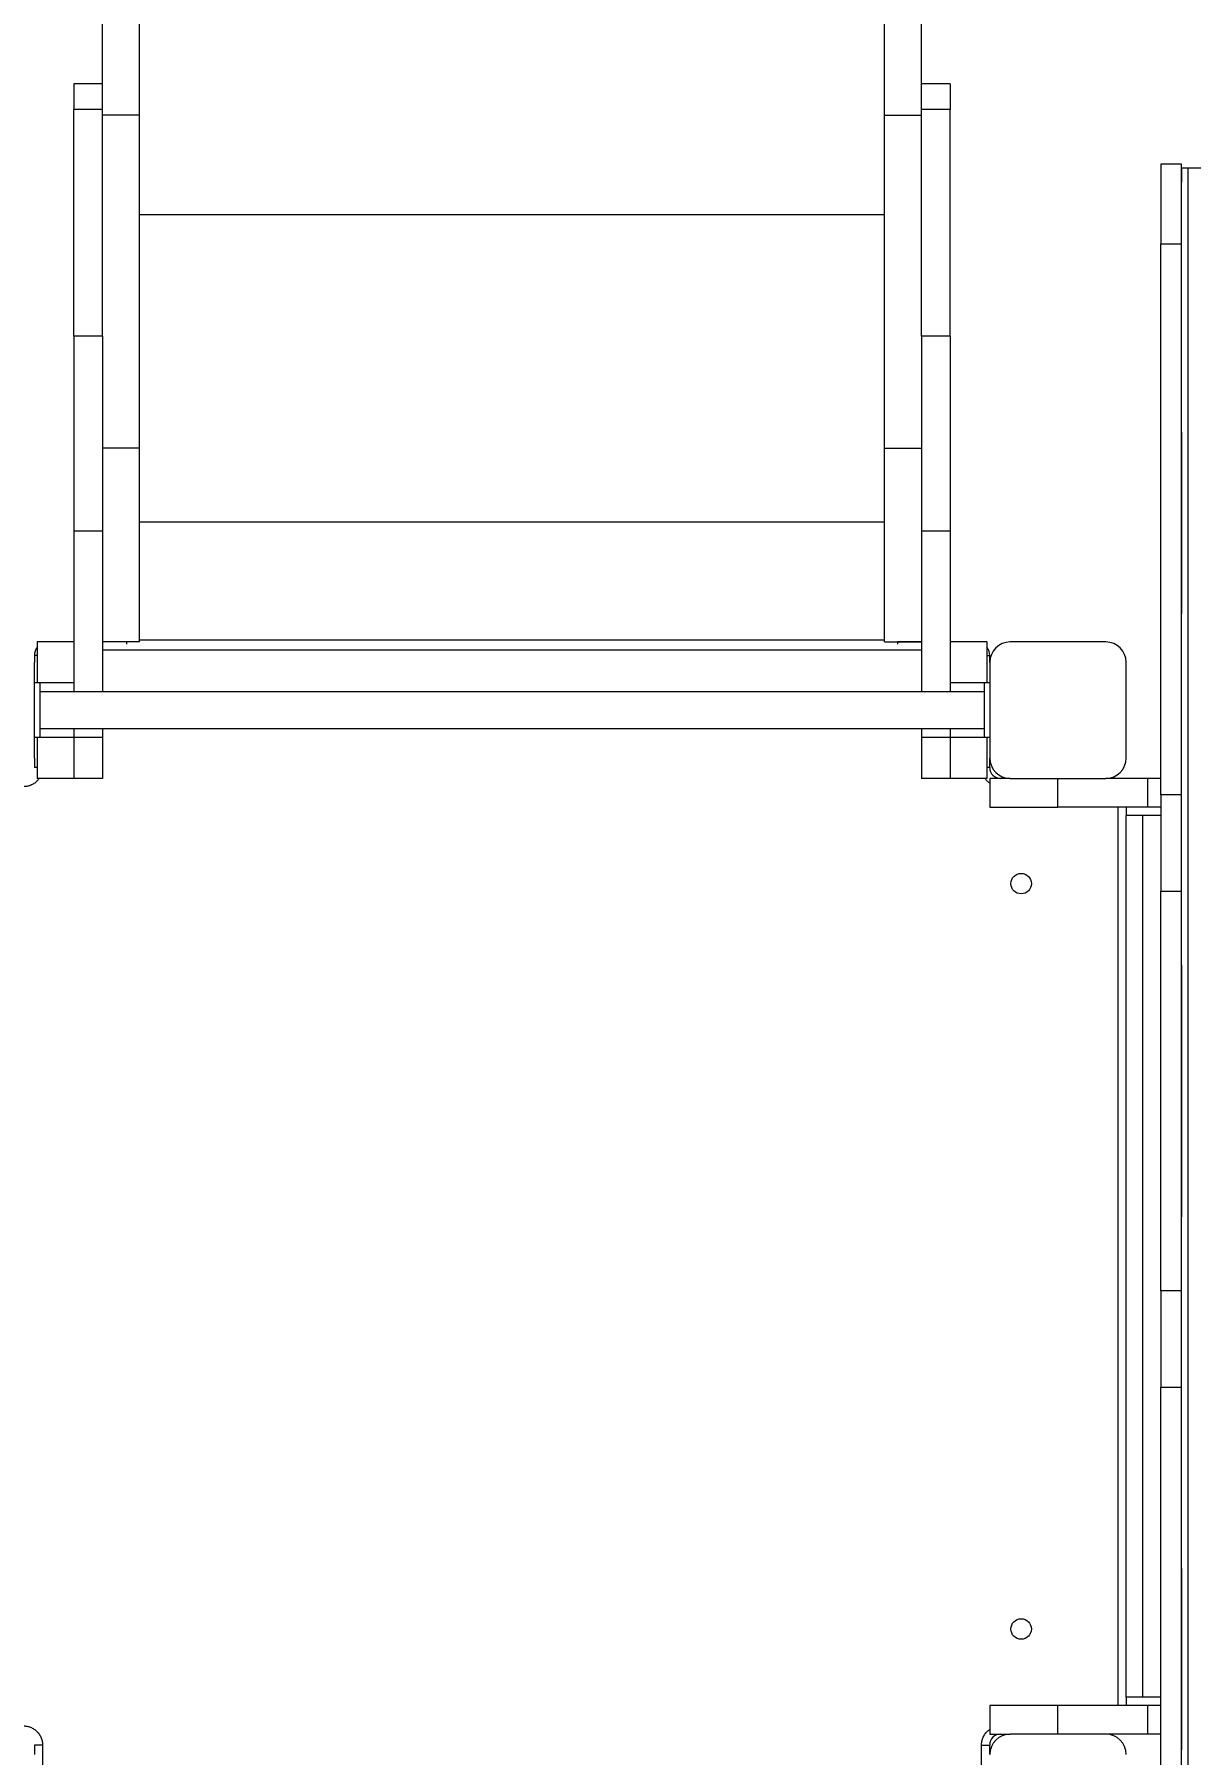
# Model space of a CAD drawing. Header units: millimetres. Extents: x -8083 to 6576, y -6691 to 5601.
# Drawn here: x -1033 to -186, y 775 to 2035 of the extents above; entities that cross this region are included whole.
import ezdxf

# ---------------------------------------------------------------- set-up
doc = ezdxf.new("R2010")
doc.units = ezdxf.units.MM
for name, color, linetype in [('DIKOM_ОБЪЕКТ', 7, 'Continuous'), ('DIKOM_РАЗМЕР_ЗОНА', 7, 'Continuous'), ('DIKOM_РАЗМЕР_ОБЪЕКТА', 7, 'Continuous')]:
    doc.layers.add(name, color=color, linetype=linetype)
doc.styles.add('style1', font='arial.ttf', dxfattribs={"width": 0.8})
doc.dimstyles.new('1-50', dxfattribs={"dimtxt": 300, "dimasz": 200, "dimexe": 100, "dimexo": 0, "dimgap": 100, "dimtad": 1, "dimtxsty": 'style1', "dimcen": 200, "dimclrd": 7, "dimclre": 7, "dimclrt": 7, "dimadec": 1, "dimazin": 2, "dimtfac": 1, "dimtmove": 0, "dimatfit": 2, "dimfxl": 0, "dimlwd": 25, "dimlwe": 18, "dimarcsym": 0})

# ---------------------------------------------------------------- blocks, each defined once
blk = doc.blocks.new('*D9')
at = {"layer": 'Defpoints', "color": 0, "transparency": 16777216}
for p in [(-396.4, 3600.5), (-7041.6, -3045.5), (-3854.4, -3045.5)]:
    blk.add_point(p, dxfattribs=at)
at = {"layer": 'DIKOM_РАЗМЕР_ОБЪЕКТА', "color": 7, "lineweight": 18, "transparency": 16777216}
for p, q in [((-396.4, 3600.5), (-7141.6, 3600.5)), ((-3854.4, -3045.5), (-7141.6, -3045.5))]:
    blk.add_line(p, q, dxfattribs=at)
at = {"layer": 'DIKOM_РАЗМЕР_ОБЪЕКТА', "color": 7, "lineweight": 25, "transparency": 16777216}
blk.add_line((-7041.6, 3400.5), (-7041.6, -2845.5), dxfattribs=at)
at = {"layer": 'DIKOM_РАЗМЕР_ОБЪЕКТА', "color": 7, "transparency": 16777216}
for points in [[(-7075, 3400.5), (-7008.3, 3400.5), (-7041.6, 3600.5)], [(-7075, -2845.5), (-7008.3, -2845.5), (-7041.6, -3045.5)]]:
    blk.add_solid(points, dxfattribs=at)
at = {"layer": 'DIKOM_РАЗМЕР_ОБЪЕКТА', "color": 7, "transparency": 16777216, "insert": (-7294.8, 463.6), "char_height": 300, "attachment_point": 5, "rotation": 90, "style": 'style1'}
blk.add_mtext('6650', dxfattribs=at)
blk = doc.blocks.new('*D12')
at = {"layer": 'Defpoints', "color": 0, "transparency": 16777216}
for p in [(-682.9, 5600.5), (-7632.5, -5169.1), (-3908.3, -5169.1)]:
    blk.add_point(p, dxfattribs=at)
at = {"layer": 'DIKOM_РАЗМЕР_ЗОНА', "color": 7, "lineweight": 18, "transparency": 16777216}
for p, q in [((-682.9, 5600.5), (-7732.5, 5600.5)), ((-3908.3, -5169.1), (-7732.5, -5169.1))]:
    blk.add_line(p, q, dxfattribs=at)
at = {"layer": 'DIKOM_РАЗМЕР_ЗОНА', "color": 7, "lineweight": 25, "transparency": 16777216}
blk.add_line((-7632.5, 5400.5), (-7632.5, -4969.1), dxfattribs=at)
at = {"layer": 'DIKOM_РАЗМЕР_ЗОНА', "color": 7, "transparency": 16777216}
for points in [[(-7665.9, 5400.5), (-7599.2, 5400.5), (-7632.5, 5600.5)], [(-7665.9, -4969.1), (-7599.2, -4969.1), (-7632.5, -5169.1)]]:
    blk.add_solid(points, dxfattribs=at)
at = {"layer": 'DIKOM_РАЗМЕР_ЗОНА', "color": 7, "transparency": 16777216, "insert": (-7885.7, 474.9), "char_height": 300, "attachment_point": 5, "rotation": 90, "style": 'style1'}
blk.add_mtext('10800', dxfattribs=at)

msp = doc.modelspace()

# ---------------------------------------------------------------- linework, layer by layer
at = {"layer": 'DIKOM_ОБЪЕКТ', "color": 7, "linetype": 'Continuous', "lineweight": 15}
for p, q in [((-982.93, 1977.425), (-982.93, 2658.987)), ((-955.929, 1975.928), (-955.929, 2658.987)), ((-409.929, 1975.928), (-409.929, 2658.987)), ((-382.929, 1977.425), (-382.929, 2658.987)), ((-982.93, 1999.025), (-1003.93, 1999.025)), ((-1003.93, 1999.025), (-1003.93, 1980.163)), ((-361.93, 1999.025), (-382.929, 1999.025)), ((-361.93, 1999.025), (-361.93, 1980.163)), ((-982.93, 1980.163), (-1003.93, 1980.163)), ((-1003.93, 1814.02), (-1003.93, 1980.163)), ((-361.93, 1980.163), (-382.929, 1980.163)), ((-361.93, 1814.02), (-361.93, 1980.163)), ((-982.93, 1814.02), (-982.93, 1977.425)), ((-955.929, 1975.928), (-982.93, 1975.928)), ((-955.929, 1731.995), (-955.929, 1975.928)), ((-409.929, 1975.928), (-382.929, 1975.928)), ((-409.929, 1731.995), (-409.929, 1975.928)), ((-382.929, 1814.02), (-382.929, 1977.425)), ((-192.468, 1940.234), (-207.468, 1940.234)), ((-207.468, 1940.234), (-207.468, 1881.864)), ((-192.468, 1881.864), (-192.468, 1940.234)), ((-192.468, 1937.193), (-192.468, 1927.016)), ((-187.468, 1937.193), (-192.468, 1937.193)), ((-147.468, 1937.193), (-187.468, 1937.193)), ((-187.468, 187.193), (-187.468, 1937.193)), ((-955.929, 1903.134), (-409.929, 1903.134)), ((-207.468, 1881.864), (-192.468, 1881.864)), ((-207.468, 1478.099), (-207.468, 1881.864)), ((-192.468, 1478.099), (-192.468, 1881.864)), ((-982.93, 1814.02), (-1003.93, 1814.02)), ((-1003.93, 1814.02), (-1003.93, 1671.269)), ((-982.93, 1814.02), (-982.93, 1671.269)), ((-361.93, 1814.02), (-382.929, 1814.02)), ((-382.929, 1814.02), (-382.929, 1671.269)), ((-361.93, 1814.02), (-361.93, 1671.269)), ((-192.468, 1743.856), (-192.468, 1610.998)), ((-955.929, 1731.995), (-982.93, 1731.995)), ((-955.929, 1590.119), (-955.929, 1731.995)), ((-409.929, 1731.995), (-382.929, 1731.995)), ((-409.929, 1590.119), (-409.929, 1731.995)), ((-955.929, 1678.158), (-409.929, 1678.158)), ((-982.93, 1671.269), (-1003.93, 1671.269)), ((-1003.93, 1671.269), (-1003.93, 1553.618)), ((-982.93, 1671.269), (-982.93, 1553.618)), ((-361.93, 1671.269), (-382.929, 1671.269)), ((-382.929, 1671.269), (-382.929, 1553.618)), ((-361.93, 1671.269), (-361.93, 1553.618)), ((-1003.93, 1590.125), (-1030.93, 1590.125)), ((-1030.93, 1590.116), (-1030.93, 1590.125)), ((-1003.93, 1590.116), (-1030.93, 1590.116)), ((-1030.93, 1590.116), (-1030.93, 1560.116)), ((-955.929, 1590.119), (-982.93, 1590.119)), ((-965.429, 1590.118), (-982.93, 1590.118)), ((-965.429, 1590.118), (-965.429, 1588.619)), ((-955.929, 1591.619), (-409.929, 1591.619)), ((-409.929, 1590.119), (-382.929, 1590.119)), ((-400.43, 1590.118), (-400.43, 1588.619)), ((-382.929, 1590.118), (-400.43, 1590.118)), ((-334.93, 1590.125), (-361.93, 1590.125)), ((-334.93, 1590.116), (-361.93, 1590.116)), ((-334.93, 1590.116), (-334.93, 1590.125)), ((-334.93, 1590.116), (-334.93, 1560.116)), ((-247.93, 1590.118), (-317.929, 1590.118)), ((-1032.93, 1580.118), (-1032.93, 1575.118)), ((-1030.93, 1580.118), (-1032.93, 1580.118)), ((-1032.93, 1505.118), (-1032.93, 1575.118)), ((-382.929, 1584.118), (-982.93, 1584.118)), ((-334.93, 1580.118), (-332.93, 1580.118)), ((-332.93, 1575.118), (-332.93, 1580.118)), ((-332.93, 1575.118), (-332.93, 1505.118)), ((-232.93, 1505.118), (-232.93, 1575.118)), ((-1028.93, 1560.118), (-1032.93, 1560.118)), ((-1028.93, 1560.118), (-1028.93, 1520.119)), ((-1003.93, 1560.116), (-1028.93, 1560.116)), ((-336.929, 1553.618), (-1028.93, 1553.618)), ((-1003.93, 1560.116), (-1003.93, 1553.618)), ((-361.93, 1560.116), (-361.93, 1553.618)), ((-336.929, 1560.116), (-361.93, 1560.116)), ((-332.93, 1560.118), (-336.929, 1560.118)), ((-336.929, 1560.118), (-336.929, 1520.119)), ((-1028.93, 1526.619), (-336.929, 1526.619)), ((-1003.93, 1526.619), (-1003.93, 1520.119)), ((-982.93, 1526.619), (-982.93, 1520.119)), ((-382.929, 1526.619), (-382.929, 1520.119)), ((-361.93, 1526.619), (-361.93, 1520.119)), ((-1028.93, 1520.119), (-1032.93, 1520.119)), ((-1030.93, 1520.119), (-1030.93, 1490.119)), ((-1003.93, 1520.119), (-1028.93, 1520.119)), ((-1003.93, 1520.119), (-1003.93, 1490.119)), ((-982.93, 1520.119), (-1003.93, 1520.119)), ((-1003.93, 1520.119), (-1003.93, 1490.119)), ((-982.93, 1520.119), (-982.93, 1490.119)), ((-361.93, 1520.119), (-382.929, 1520.119)), ((-382.929, 1520.119), (-382.929, 1490.119)), ((-361.93, 1520.119), (-361.93, 1490.119)), ((-361.93, 1520.119), (-361.93, 1490.119)), ((-336.929, 1520.119), (-361.93, 1520.119)), ((-332.93, 1520.119), (-336.929, 1520.119)), ((-334.93, 1520.119), (-334.93, 1490.119)), ((-1032.93, 1505.118), (-1032.93, 1498.118)), ((-332.93, 1498.118), (-332.93, 1505.118)), ((-1030.93, 1498.118), (-1032.93, 1498.118)), ((-1003.93, 1490.119), (-1030.93, 1490.119)), ((-982.93, 1490.119), (-1003.93, 1490.119)), ((-361.93, 1490.119), (-382.929, 1490.119)), ((-334.93, 1490.119), (-361.93, 1490.119)), ((-332.93, 1498.118), (-334.93, 1498.118)), ((-332.93, 1490.118), (-332.93, 1469.118)), ((-317.929, 1490.118), (-332.93, 1490.118)), ((-317.929, 1490.118), (-247.93, 1490.118)), ((-282.93, 1469.118), (-282.93, 1490.118)), ((-217.185, 1490.118), (-247.93, 1490.118)), ((-217.185, 1469.118), (-217.185, 1490.118)), ((-207.468, 1490.118), (-217.185, 1490.118)), ((-192.468, 1478.099), (-207.468, 1478.099)), ((-207.468, 1478.099), (-207.468, 1407.588)), ((-192.468, 1407.588), (-192.468, 1478.099)), ((-332.93, 1469.118), (-282.93, 1469.118)), ((-217.185, 1469.118), (-282.93, 1469.118)), ((-238.929, 811.118), (-238.929, 1469.118)), ((-232.93, 1469.118), (-232.93, 1463.118)), ((-207.468, 1463.118), (-232.93, 1463.118)), ((-232.93, 817.118), (-232.93, 1463.118)), ((-220.952, 1463.118), (-220.952, 817.118)), ((-207.468, 1469.118), (-217.185, 1469.118)), ((-207.468, 1407.588), (-192.468, 1407.588)), ((-207.468, 1114.803), (-207.468, 1407.588)), ((-192.468, 1114.803), (-192.468, 1407.588)), ((-192.468, 1353.272), (-192.468, 1169.12)), ((-192.468, 1114.803), (-207.468, 1114.803)), ((-207.468, 1114.803), (-207.468, 1044.29)), ((-192.468, 1044.29), (-192.468, 1114.803)), ((-207.468, 1044.29), (-192.468, 1044.29)), ((-207.468, 640.524), (-207.468, 1044.29)), ((-192.468, 640.524), (-192.468, 1044.29)), ((-192.468, 911.39), (-192.468, 778.531)), ((-332.93, 811.118), (-332.93, 790.118)), ((-282.93, 811.118), (-332.93, 811.118)), ((-282.93, 790.118), (-282.93, 811.118)), ((-217.185, 811.118), (-282.93, 811.118)), ((-232.93, 817.118), (-232.93, 811.118)), ((-207.468, 817.118), (-232.93, 817.118)), ((-217.185, 790.118), (-217.185, 811.118)), ((-207.468, 811.118), (-217.185, 811.118)), ((-1032.93, 782.118), (-1032.93, 775.118)), ((-1026.93, 782.118), (-1032.93, 782.118)), ((-1026.93, 782.118), (-1026.93, 752.918)), ((-338.93, 782.118), (-332.93, 782.118)), ((-338.93, 752.918), (-338.93, 782.118)), ((-332.93, 790.118), (-317.929, 790.118)), ((-332.93, 775.118), (-332.93, 782.118)), ((-247.93, 790.118), (-317.929, 790.118)), ((-217.185, 790.118), (-247.93, 790.118)), ((-207.468, 790.118), (-217.185, 790.118))]:
    msp.add_line(p, q, dxfattribs=at)
for centre in [(-309.93, 1413.118), (-309.93, 867.118)]:
    msp.add_circle(centre, 7.5, dxfattribs=at)
for centre, radius, start, end in [((-317.93, 1575.118), 15, 90, 180), ((-247.93, 1575.118), 15, 0, 90), ((-1022.93, 1580.118), 10, 143.130102, 180), ((-342.93, 1580.118), 10, 0, 36.869898), ((-317.93, 1505.118), 15, 180, 270), ((-247.93, 1505.118), 15, 270, 0), ((-324.93, 1498.118), 8, 180, 270), ((-317.93, 775.118), 15, 90, 180), ((-324.93, 782.118), 8, 90, 180), ((-247.93, 775.118), 15, 0, 90)]:
    msp.add_arc(centre, radius, start, end, dxfattribs=at)
for points, knots in [([(-1029.487, 1490.119), (-1029.977, 1489.463), (-1031.045, 1488.036), (-1033.207, 1486.334), (-1035.706, 1485.035), (-1038.317, 1484.258), (-1040.076, 1484.164), (-1040.929, 1484.118)], [0, 0, 0, 0, 0.18230533, 0.3971178, 0.60749011, 0.80946176, 1, 1, 1, 1]), ([(-332.93, 1486.676), (-333.593, 1487.16), (-334.918, 1488.13), (-335.887, 1489.456), (-336.372, 1490.119)], [0, 0, 0, 0, 0.49996219, 1, 1, 1, 1]), ([(-1040.929, 796.118), (-1040.076, 796.073), (-1038.317, 795.979), (-1035.708, 795.2), (-1033.198, 793.909), (-1030.96, 792.088), (-1029.139, 789.85), (-1027.848, 787.34), (-1027.068, 784.731), (-1026.975, 782.972), (-1026.93, 782.118)], [0, 0, 0, 0, 0.11650697, 0.240006, 0.36863771, 0.49999032, 0.63135479, 0.75997918, 0.88348272, 1, 1, 1, 1]), ([(-338.93, 782.118), (-338.884, 782.972), (-338.791, 784.731), (-338.013, 787.342), (-336.715, 789.842), (-335.012, 792.003), (-333.585, 793.071), (-332.93, 793.561)], [0, 0, 0, 0, 0.19055424, 0.39253391, 0.6028883, 0.81772385, 1, 1, 1, 1])]:
    msp.add_open_spline(points, degree=3, knots=knots, dxfattribs=at)

# ---------------------------------------------------------------- dimensions: what is measured, and where the dimension line sits
at = {"layer": 'DIKOM_РАЗМЕР_ЗОНА'}
dim = msp.add_linear_dim(base=(-7632.537, -5169.059), p1=(-682.93, 5600.541), p2=(-3908.34, -5169.059), angle=90, text='10800', dimstyle='1-50', dxfattribs=at)
dim.commit()
dim.dimension.update_dxf_attribs({"geometry": '*D12', "text_midpoint": (-7632.537, 474.854), "dimtype": 160})
at = {"layer": 'DIKOM_РАЗМЕР_ОБЪЕКТА'}
dim = msp.add_linear_dim(base=(-7041.635, -3045.53), p1=(-396.429, 3600.541), p2=(-3854.351, -3045.53), angle=90, text='6650', dimstyle='1-50', dxfattribs=at)
dim.commit()
dim.dimension.update_dxf_attribs({"geometry": '*D9', "text_midpoint": (-7041.635, 463.594), "dimtype": 160})

doc.saveas('drawing.dxf')
